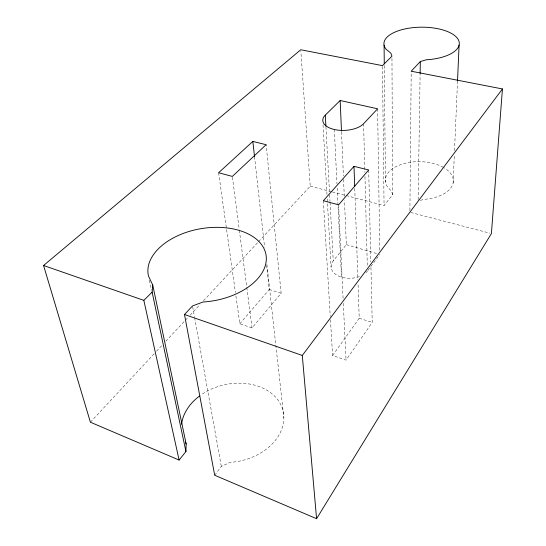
<?xml version="1.0" encoding="UTF-8"?>
<svg xmlns="http://www.w3.org/2000/svg" width="546" height="546" viewBox="0 0 546 546"><rect width="100%" height="100%" fill="white"/><g stroke="black" fill="none" stroke-linecap="round" stroke-linejoin="round"><path stroke-width="0.41" stroke-dasharray="2.73 2.05" d="M409.91 210.558L411.206 71.219M418.14 199.611L420.12 74.338M453.132 182.951L454.34 154.88M454.525 150.621L457.534 80.869M330.46 319.806L332.603 355.528L346.034 360.135L372.229 322.406L370.932 266.202M332.603 355.528L359.234 318.25L358.033 283.456M367.943 270.359L379.852 254.45M214.687 475.232L221.314 466.38L230.228 462.36A51.829 38.909 -13 0 0 281.381 405.931A51.829 38.909 -13 0 0 200.696 395.174M332.398 191.974L384.063 205.494L392.588 194.792L391.96 57.05M359.425 276.569A19.144 12.142 -2.2 0 1 336.834 275.129A19.144 12.142 -2.2 0 1 333.244 260.913L346.362 244.628L344.465 200.546M235.913 295.912L239.817 323.751L252.047 327.941L281.149 293.27L266.127 144.697M239.817 323.751L269.267 289.476L266.639 265.786M90.397 422.208L154.204 353.706M156.525 351.214L162.326 344.99M165.807 341.25L187.851 317.588M190.172 315.097L200.034 304.511M203.515 300.771L258.046 242.233M258.627 241.612L310.251 186.186L300.88 51.447M420.379 200.484L423.409 199.372A34.009 18.912 0.6 0 0 451.303 187.258A34.009 18.912 0.6 0 0 444.116 167.793M310.251 186.186L331.579 191.762M410.722 212.469L489.748 233.149M346.362 244.628L377.402 253.733M269.267 289.476L281.149 293.27M359.234 318.25L372.229 322.406M392.588 194.792L391.598 191.298L387.421 186.848A34.009 18.912 0.6 0 1 401.057 164.482A34.009 18.912 0.6 0 1 443.441 167.404M149.345 280.18L151.474 290.185M192.67 306.777L194.472 316.81M194.622 317.642L221.314 466.38M218.618 172.754L235.435 292.54M232.446 177.259L239.237 229.45M239.346 230.296L246.683 286.691M246.792 287.537L252.047 327.941M254.532 156.654L264.578 247.174M266.885 264.305L283.865 417.854M323.328 200.73L330.255 316.407M323.034 124.891L326.993 194.704M327.231 198.962L331.094 267.076M325.935 126.979L329.45 191.407M329.634 194.792L330.002 201.576M330.05 202.423L333.244 260.913M338.602 204.811L343.154 299.87M343.311 303.269L346.034 360.135M334.343 129.504L336.964 183.811M337.169 188.049L341.482 277.15M341.509 131.873L343.407 175.955M343.557 179.347L344.287 196.301M354.757 188.411L357.889 279.218M363.595 123.71L364.865 172.249M364.974 176.508L367.335 266.762M368.707 169.97L370.836 261.944M377.607 108.797L379.784 250.191M382.473 66.489L384.063 205.494M384.288 65.575L385.469 181.995M367.444 271.021A19.144 12.142 -2.2 0 1 365.909 272.72"/><path stroke-width="0.82" d="M420.133 73.485L420.318 61.555L426.201 59.801A37.681 16.38 -0.3 0 0 458.558 40.165A37.681 16.38 -0.3 0 0 411.397 27.839A37.681 16.38 -0.3 0 0 386.234 49.358L390.861 53.174L391.96 56.197L382.466 65.636L300.764 49.754L43.564 265.493L90.397 422.208L179.108 460.053L185.933 451.508L186.172 444.014L152.73 285.026L148.464 276.01A59.739 36.596 -9.5 0 1 202.921 228.365A59.739 36.596 -9.5 0 1 266.332 258.586A59.739 36.596 -9.5 0 1 203.01 302.006L192.52 305.944L184.487 314.496L214.687 475.232L316.578 518.7L491.4 233.579L502.436 88.95L411.206 71.219L420.318 61.555M457.534 80.869L459.077 45.147M185.933 451.508L152.129 292.144L152.73 285.026M316.578 518.7L302.293 355.453L502.436 88.95M353.999 166.346L323.328 200.73L338.602 204.811L368.707 169.97L353.999 166.346L354.702 186.712M179.108 460.053L143.837 300.361L152.129 292.144M325.286 115.117L340.165 100.505L377.607 108.797L363.595 123.71A21.512 10.824 -2.5 0 1 334.521 129.545A21.512 10.824 -2.5 0 1 325.286 115.117L325.887 126.133M252.839 141.428L218.618 172.754L232.337 176.419L266.127 144.697L252.839 141.428L254.532 156.654M43.564 265.493L143.837 300.361M184.487 314.496L302.293 355.453M185.353 442.089L186.172 444.014M340.165 100.505L341.475 131.026M384.084 45.175L384.275 63.875M181.586 424.174A51.829 38.909 -13 0 1 199.365 396.143"/></g></svg>
